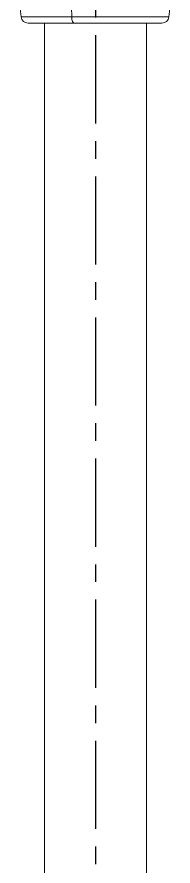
# Model space of a CAD drawing. Header units: millimetres. Extents: x 2915 to 5291, y 1031 to 4391.
# Drawn here: x 3760.2 to 3793.8, y 2054.6 to 2238 of the extents above; entities that cross this region are included whole.
import ezdxf

# ---------------------------------------------------------------- set-up
doc = ezdxf.new("R2010")
doc.units = ezdxf.units.MM
doc.linetypes.add('CENTERX2', pattern=[20.32, 12.7, -2.54, 2.54, -2.54])
doc.layers.add('CENTER', color=1, linetype='CENTERX2')

msp = doc.modelspace()

# ---------------------------------------------------------------- linework, layer by layer
at = {"linetype": 'Continuous', "lineweight": 18, "extrusion": (0, 1, 0)}
for p, q in [((3760.16, 2245.48), (3761.05, 2238.01)), ((3792.87, 2238.01), (3793.76, 2245.48)), ((3762.54, 2236.68), (3772.42, 2236.68)), ((3766.07, 2236.7), (3766.07, 1971.3)), ((3791.38, 2236.68), (3772.42, 2236.68)), ((3788.07, 1971.3), (3788.07, 2236.7))]:
    msp.add_line(p, q, dxfattribs=at)
at = {"linetype": 'Continuous', "lineweight": 13, "extrusion": (0, 1, 0)}
for p, q in [((3771.95, 2238.01), (3771.67, 2245.48)), ((3761.05, 2238.01), (3771.95, 2238.01)), ((3792.87, 2238.01), (3771.95, 2238.01))]:
    msp.add_line(p, q, dxfattribs=at)
at = {"linetype": 'Continuous', "lineweight": 18}
for centre, start, end in [((3762.54, 2238.18), 186.8043, 270), ((3791.38, 2238.18), 270, 353.1957)]:
    msp.add_arc(centre, 1.5, start, end, dxfattribs=at)
at = {"linetype": 'Continuous', "lineweight": 13}
msp.add_ellipse((3772.42, 2238.18), major_axis=(0, 1.5), ratio=0.315088, start_param=1.689553, end_param=3.141593, dxfattribs=at)
at = {"layer": 'CENTER', "ltscale": 1.5}
msp.add_line((3777.07, 3148.45), (3777.07, 1836.34), dxfattribs=at)

doc.saveas('drawing.dxf')
